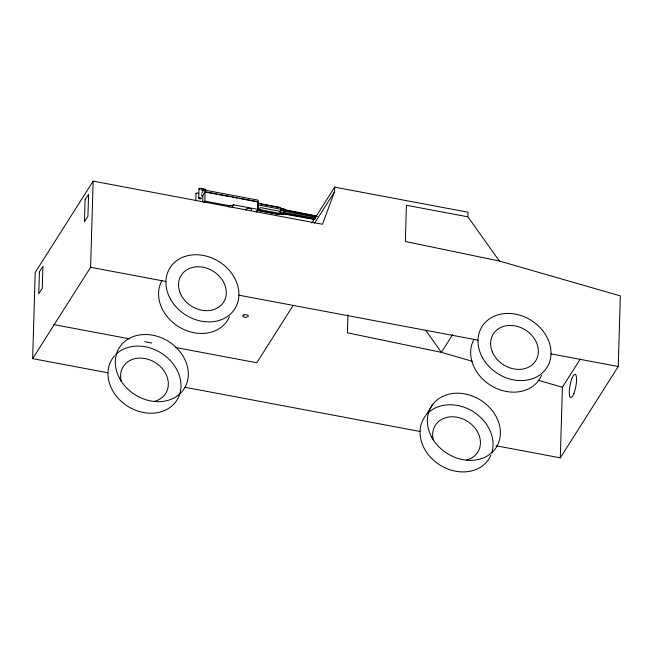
<?xml version="1.0" encoding="UTF-8"?>
<svg xmlns="http://www.w3.org/2000/svg" width="653" height="653" viewBox="0 0 653 653"><rect width="100%" height="100%" fill="white"/><g stroke="black" fill="none" stroke-linecap="round" stroke-linejoin="round"><path stroke-width="0.98" d="M314.852 219.498L283.173 213.833L284.218 211.205L284.006 209.564L283.622 209.874M107.957 372.798L32.65 358.636L35.205 272.472L93.159 181.134L322.492 224.257L334.54 191.753L334.679 187.142L468.021 212.217L467.883 216.82L499.341 261.029L620.35 295.907L618.252 366.513L560.307 457.843L496.019 445.762M32.65 358.636L90.604 267.297L93.159 181.134M195.802 200.838L196.022 193.337L197.549 192.872L198.757 193.59M198.7 198.063L200.226 197.598L201.434 198.316L200.324 199.026L198.732 198.553L198.977 188.684L200.504 188.219L205.826 189.313L205.785 190.627L202.095 196.447L201.483 194.847M202.683 201.769L202.879 195.223M203.924 202.487L204.805 201.1L205.083 191.745L258.204 201.736L257.976 209.409L256.213 212.192M239.39 198.471L258.049 201.981L258.098 200.144L204.977 190.154M347.943 314.713L347.412 332.818L441.387 352.367L472.617 361.362M560.307 457.843L562.396 387.245L580.272 359.077M201.312 189.786L205.785 190.627L201.312 189.786L201.353 188.472L201.704 188.937M258.384 202.25L257.453 202.071L258.106 204.952L257.731 208.405L258.759 208.601L260.71 207.662L280.659 211.409L280.929 209.246L280.243 207.491L260.302 203.744M278.537 213.817L282.978 214.649L284.022 212.666L283.965 208.976L280.415 208.307M280.659 211.409L279.411 214.543L259.421 210.788L260.123 209.67L283.508 214.094M201.712 193.206L203.842 189.86M228.991 207.205L229.872 205.809L233.684 204.846L257.976 209.409M231.921 207.63L233.684 204.846M258.237 210.503L257.543 211.588L256.523 211.392L257.209 210.307L260.123 209.67M311.93 222.991L334.679 187.142M314.501 223.334L334.54 191.753M293.14 305.473L256.792 362.766L175.739 347.527M452.766 334.434L441.387 352.367L425.666 330.263M432.768 404.395L425.43 415.961A38.364 31.45 32.4 0 0 440.726 465.524A38.364 31.45 32.4 0 0 490.901 455.182M283.435 209.531L283.965 208.976M283.557 213.523L314.199 219.057M292.854 215.115L294.838 215.474M303.759 217.09L305.735 217.449M310.689 218.339L312.673 218.698M283.957 212.519L315.538 218.355M467.883 216.82L406.435 205.271L405.358 241.488L499.341 261.029M204.92 191.99L216.747 194.219M218.714 194.586L230.533 196.806M232.509 197.182L234.476 197.549M235.455 197.737L237.423 198.104M257.87 202.503L260.825 203.997L280.766 207.752M280.749 208.838L284.308 209.507M280.929 209.246L258.106 204.952M280.774 210.25L284.324 210.911M279.582 211.833L284.022 212.666M280.863 213.784L282.643 214.119M258.906 210.511L279.411 214.543M204.805 201.1L229.872 205.809M90.604 267.297L165.903 281.459M238.908 295.189L477.996 340.14M551.001 353.869L618.252 366.513M53.66 324.565L129.71 338.866M144.713 341.69L151.725 343.005M184.962 387.278L420.05 431.478M284.218 211.205L315.766 217.212M285.598 210.258L290.544 211.229M295.483 212.192L300.421 213.156M302.396 213.547L310.306 215.09M312.281 215.482L317.219 216.445M284.235 210.078L316.762 216.421M284.006 209.564L316.566 215.988M538.007 380.209L562.396 387.245M199.655 189.558L198.977 188.684M196.022 193.337L196.063 193.827M201.353 188.472L201.41 189.403M251.381 210.119L251.381 209.221L250.352 208.47L248.687 208.16L246.01 209.107L246.018 210.005M541.517 375.41A38.364 31.45 32.4 0 1 493.276 386.845A38.364 31.45 32.4 0 1 474.037 339.242M229.423 316.729A38.364 31.45 32.4 0 1 181.183 328.165A38.364 31.45 32.4 0 1 161.944 280.561M179.469 394.796A38.364 31.45 32.4 0 1 128.633 406.843A38.364 31.45 32.4 0 1 114.495 355.869M115.761 354.522A38.364 31.45 32.4 0 1 160.769 352.767A38.364 31.45 32.4 0 1 179.746 393.922M121.319 381.703A25.1 20.578 32.4 0 1 137.13 358.293A25.1 20.578 32.4 0 1 166.727 375.908A25.1 20.578 32.4 0 1 154.353 401.366M427.854 413.202A38.364 31.45 32.4 0 1 472.862 411.447A38.364 31.45 32.4 0 1 491.84 452.602M433.412 440.383A25.1 20.578 32.4 0 1 449.223 416.973A25.1 20.578 32.4 0 1 478.82 434.588A25.1 20.578 32.4 0 1 466.446 460.047M39.425 271.746L38.772 293.768L42.257 288.275L42.91 266.253L39.425 271.746M85.086 199.777L84.433 221.791L87.918 216.306L88.571 194.284L85.086 199.777M243.871 314.803L242.851 315.505L242.859 316.411L243.887 317.154L245.544 317.472L248.222 316.517L248.222 315.619L247.193 314.868L243.871 314.803M482.404 357.493A38.364 31.45 32.4 0 0 545.622 369.386A38.364 31.45 32.4 0 0 515.478 314.134A38.364 31.45 32.4 0 0 482.404 357.493M492.346 351.885A25.1 20.578 32.4 0 0 533.321 363.803A25.1 20.578 32.4 0 0 517.805 326.549A25.1 20.578 32.4 0 0 492.346 351.885M170.311 298.813A38.364 31.45 32.4 0 0 233.529 310.706A38.364 31.45 32.4 0 0 203.385 255.454A38.364 31.45 32.4 0 0 170.311 298.813M180.252 293.205A25.1 20.578 32.4 0 0 221.228 305.122A25.1 20.578 32.4 0 0 205.711 267.869A25.1 20.578 32.4 0 0 180.252 293.205M119.695 378.593A38.364 31.45 32.4 0 0 182.922 390.478A38.364 31.45 32.4 0 0 152.769 335.226A38.364 31.45 32.4 0 0 119.695 378.593M431.788 437.265A38.364 31.45 32.4 0 0 495.015 449.158A38.364 31.45 32.4 0 0 464.863 393.906A38.364 31.45 32.4 0 0 431.788 437.265M573.954 393.294A11.803 2.955 -79.4 0 0 575.44 374.455A11.803 2.955 -79.4 0 0 569.4 389.972A11.803 2.955 -79.4 0 0 573.954 393.294"/></g></svg>
